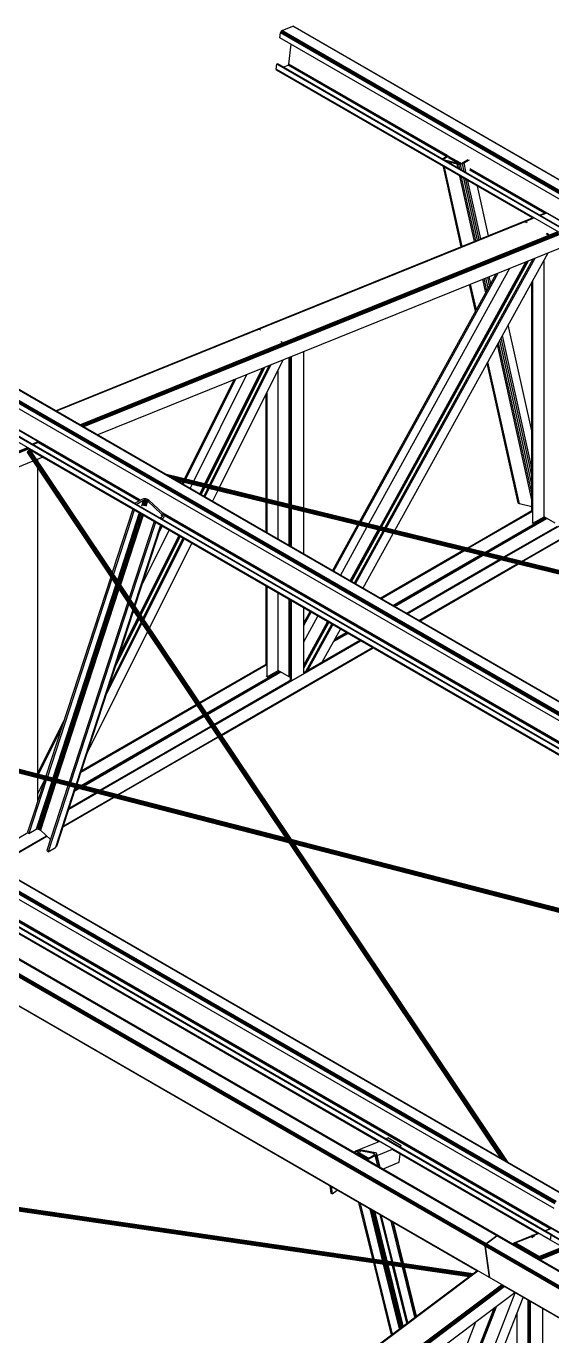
# Model space of a CAD drawing. Header units: millimetres. Extents: x 357 to 945, y 547 to 720.
# Drawn here: x 576.945 to 578.325, y 665.524 to 668.963 of the extents above; entities that cross this region are included whole.
import ezdxf

# ---------------------------------------------------------------- set-up
doc = ezdxf.new("R2010")
doc.units = ezdxf.units.MM
doc.layers.add('PLANTA-VIS', color=7, linetype='Continuous')

msp = doc.modelspace()

# ---------------------------------------------------------------- linework, layer by layer
at = {"layer": 'PLANTA-VIS', "extrusion": (6.79673e-13, 0.816497, 0.57735)}
for p, q in [((577.61101, 668.93268), (577.61259, 668.9457)), ((577.61259, 668.9457), (577.61306, 668.94747)), ((581.04206, 666.9657), (577.61259, 668.9457)), ((577.61306, 668.94747), (577.61398, 668.94918)), ((581.04253, 666.96747), (577.61306, 668.94747)), ((577.61398, 668.94918), (577.61524, 668.95058)), ((581.04345, 666.96918), (577.61398, 668.94918)), ((577.61524, 668.95058), (577.61661, 668.95145)), ((581.0447, 666.97058), (577.61524, 668.95058)), ((577.61661, 668.95145), (577.64458, 668.96273)), ((581.04608, 666.97145), (577.61661, 668.95145)), ((577.64458, 668.96273), (577.64588, 668.96294)), ((581.07405, 666.98273), (577.64458, 668.96273)), ((577.64588, 668.96294), (577.6469, 668.96246)), ((581.07535, 666.98294), (577.64588, 668.96294)), ((581.07637, 666.98246), (577.6469, 668.96246)), ((581.04048, 666.95267), (577.61101, 668.93268)), ((577.63421, 668.86359), (577.64053, 668.91563)), ((577.601, 668.8502), (577.60258, 668.86322)), ((581.03047, 666.87019), (577.601, 668.8502)), ((577.601, 668.8502), (577.60107, 668.84864)), ((578.27508, 668.4595), (577.60107, 668.84864)), ((577.60107, 668.84864), (577.60165, 668.84754)), ((578.2741, 668.45931), (577.60165, 668.84754)), ((577.60258, 668.86322), (577.60433, 668.86392)), ((581.03205, 666.88321), (577.60258, 668.86322)), ((578.54539, 668.3206), (577.60433, 668.86392)), ((577.61906, 668.85542), (577.6322, 668.86071)), ((577.6322, 668.86071), (577.63289, 668.86116)), ((578.04749, 668.62095), (577.6322, 668.86071)), ((577.63289, 668.86116), (577.63351, 668.86185)), ((578.04822, 668.62137), (577.63289, 668.86116)), ((577.63351, 668.86185), (577.63397, 668.86271)), ((578.04913, 668.62189), (577.63351, 668.86185)), ((577.63397, 668.86271), (577.63421, 668.86359)), ((578.05011, 668.62246), (577.63397, 668.86271)), ((578.05099, 668.62297), (577.63421, 668.86359)), ((578.03707, 668.61408), (578.03729, 668.61451)), ((578.03729, 668.61451), (578.04014, 668.6167)), ((578.04014, 668.6167), (578.05183, 668.62345)), ((578.08715, 668.38375), (578.04022, 668.59434)), ((578.08758, 668.38393), (578.04076, 668.59403)), ((578.04111, 668.61321), (578.04177, 668.61455)), ((578.04164, 668.61209), (578.04111, 668.61321)), ((578.04329, 668.61135), (578.04164, 668.61209)), ((578.04177, 668.61455), (578.04352, 668.6159)), ((578.04223, 668.61247), (578.04177, 668.61455)), ((578.07991, 668.6027), (578.04329, 668.61135)), ((578.04352, 668.6159), (578.05537, 668.62274)), ((578.04405, 668.61355), (578.04352, 668.6159)), ((578.08979, 668.38482), (578.04352, 668.59243)), ((578.07638, 668.60066), (578.04919, 668.60708)), ((578.07852, 668.60303), (578.05404, 668.61716)), ((578.08068, 668.60262), (578.05472, 668.61761)), ((578.08275, 668.60248), (578.05526, 668.61835)), ((578.08442, 668.60265), (578.05557, 668.6193)), ((578.08583, 668.60286), (578.05562, 668.6203)), ((578.07638, 668.60066), (578.08045, 668.60027)), ((578.07875, 668.59002), (578.07638, 668.60066)), ((578.07991, 668.6027), (578.08241, 668.60245)), ((578.08045, 668.60027), (578.0853, 668.60073)), ((578.08332, 668.58737), (578.08045, 668.60027)), ((578.08241, 668.60245), (578.08541, 668.60275)), ((578.0853, 668.60073), (578.09019, 668.60201)), ((578.08901, 668.58409), (578.0853, 668.60073)), ((578.08541, 668.60275), (578.08841, 668.60353)), ((578.08841, 668.60353), (578.09099, 668.60468)), ((578.09019, 668.60201), (578.09439, 668.60388)), ((578.09494, 668.58072), (578.09019, 668.60201)), ((578.09099, 668.60468), (578.10495, 668.61274)), ((578.09439, 668.60388), (578.10849, 668.61203)), ((578.09935, 668.58163), (578.09439, 668.60388)), ((578.12161, 668.39768), (578.08333, 668.56945)), ((578.12527, 668.39916), (578.08791, 668.56681)), ((578.12981, 668.401), (578.09359, 668.56352)), ((578.13456, 668.40291), (578.09953, 668.56009)), ((578.13879, 668.40462), (578.10483, 668.55704)), ((578.30556, 668.47195), (578.10934, 668.58524)), ((578.30646, 668.47227), (578.11002, 668.58569)), ((578.30765, 668.47264), (578.11056, 668.58643)), ((578.55903, 668.32863), (578.11087, 668.58738)), ((578.55992, 668.32914), (578.11092, 668.58837)), ((578.15856, 668.41261), (578.12956, 668.54276)), ((577.02126, 667.95298), (578.27441, 668.45943)), ((577.02155, 667.95282), (578.27542, 668.45957)), ((578.25641, 668.45066), (578.27703, 668.459)), ((578.29264, 668.46652), (578.30801, 668.47273)), ((578.29388, 668.46581), (578.30989, 668.47227)), ((577.02279, 667.9521), (578.25467, 668.44996)), ((577.08501, 667.91617), (578.33926, 668.42307)), ((577.08702, 667.91502), (578.34089, 668.42177)), ((577.08949, 667.91359), (578.34264, 668.42004)), ((577.09205, 667.91211), (578.34488, 668.41844)), ((578.25393, 668.44862), (578.25535, 668.4512)), ((578.25535, 668.4512), (578.25756, 668.45009)), ((578.25818, 668.44956), (578.25535, 668.4512)), ((578.25676, 668.44698), (578.25818, 668.44956)), ((578.25818, 668.44956), (578.26039, 668.44845)), ((579.64692, 666.40477), (576.21745, 668.38478)), ((579.64817, 666.40617), (576.2187, 668.38618)), ((579.64955, 666.40704), (576.22008, 668.38705)), ((579.67751, 666.41832), (576.24805, 668.39833)), ((579.67881, 666.41854), (576.24935, 668.39854)), ((579.67983, 666.41805), (576.25036, 668.39806)), ((577.0943, 667.91081), (578.34714, 668.41714)), ((577.13132, 667.88944), (578.357, 668.38479)), ((578.31121, 668.41555), (578.31263, 668.41813)), ((578.31263, 668.41813), (578.31484, 668.41702)), ((578.31546, 668.4165), (578.31263, 668.41813)), ((578.31403, 668.41392), (578.31546, 668.4165)), ((578.31546, 668.4165), (578.31767, 668.41539)), ((579.64394, 666.38827), (576.21447, 668.36827)), ((579.64552, 666.40129), (576.21606, 668.3813)), ((579.64599, 666.40306), (576.21652, 668.38307)), ((577.88652, 667.64545), (578.27624, 668.35215)), ((577.88981, 667.64465), (578.28104, 668.35409)), ((577.91305, 667.63896), (578.31499, 668.36782)), ((577.84419, 667.65581), (578.21443, 668.32717)), ((577.87376, 667.64857), (578.25762, 668.34463)), ((577.87609, 667.64801), (578.26101, 668.346)), ((577.87787, 667.64757), (578.26362, 668.34705)), ((578.30457, 667.67447), (578.30457, 668.34892)), ((579.63393, 666.30579), (576.20447, 668.28579)), ((579.63551, 666.31881), (576.20604, 668.29881)), ((577.22974, 667.7095), (576.20779, 668.29952)), ((577.81998, 667.66173), (578.17908, 668.31288)), ((577.82327, 667.66092), (578.18387, 668.31482)), ((578.12486, 668.21457), (578.10924, 668.28466)), ((578.12519, 668.21517), (578.10966, 668.28483)), ((578.1269, 668.21828), (578.11187, 668.28572)), ((578.15161, 668.26308), (578.1437, 668.29859)), ((578.15445, 668.26823), (578.14735, 668.30006)), ((578.15798, 668.27463), (578.1519, 668.3019)), ((578.16166, 668.28131), (578.15665, 668.30382)), ((578.16495, 668.28727), (578.16088, 668.30553)), ((578.27275, 667.68885), (578.27275, 668.29122)), ((578.27558, 667.65773), (578.27558, 668.29635)), ((578.1992, 668.23025), (578.19862, 668.23286)), ((578.17052, 668.17824), (578.16994, 668.18085)), ((578.17336, 668.18338), (578.17278, 668.186)), ((578.17689, 668.18978), (578.1763, 668.19239)), ((578.18057, 668.19647), (578.17999, 668.19908)), ((578.18386, 668.20242), (578.18327, 668.20503)), ((578.27275, 667.90023), (578.2107, 668.17869)), ((577.55632, 668.16668), (577.55668, 668.16741)), ((577.55668, 668.16741), (577.55745, 668.16714)), ((577.55951, 668.16578), (577.55668, 668.16741)), ((577.55914, 668.16505), (577.55951, 668.16578)), ((577.55951, 668.16578), (577.56027, 668.1655)), ((578.27275, 667.78285), (578.19207, 668.1449)), ((578.27275, 667.80354), (578.19535, 668.15086)), ((577.61359, 668.13361), (577.61396, 668.13434)), ((577.61396, 668.13434), (577.61472, 668.13407)), ((577.61678, 668.13271), (577.61396, 668.13434)), ((577.61642, 668.13198), (577.61678, 668.13271)), ((577.61678, 668.13271), (577.61755, 668.13244)), ((578.14377, 668.12973), (578.14319, 668.13234)), ((578.1441, 668.13033), (578.14352, 668.13294)), ((578.14581, 668.13343), (578.14523, 668.13605)), ((578.27275, 667.71951), (578.18201, 668.12667)), ((578.27275, 667.73739), (578.18485, 668.13182)), ((578.27275, 667.75962), (578.18838, 668.13822)), ((577.45251, 667.7516), (577.61981, 668.08686)), ((577.6353, 667.7069), (577.6353, 668.09312)), ((577.63813, 667.7062), (577.63813, 668.09426)), ((577.63883, 667.70603), (577.63883, 668.09455)), ((577.64166, 667.70534), (577.64166, 668.09569)), ((577.67348, 667.69756), (577.67348, 668.10855)), ((578.23696, 667.71158), (578.15526, 668.07816)), ((578.23783, 667.70975), (578.15559, 668.07876)), ((578.2405, 667.70855), (578.1573, 668.08187)), ((577.24302, 667.71773), (576.63381, 668.06946)), ((577.24391, 667.71824), (576.63385, 668.07046)), ((577.38445, 667.76825), (577.52415, 668.0482)), ((577.41367, 667.7611), (577.56522, 668.0648)), ((577.41598, 667.76053), (577.56847, 668.06611)), ((577.41773, 667.76011), (577.57093, 668.0671)), ((577.42618, 667.75804), (577.5828, 668.0719)), ((577.42942, 667.75725), (577.58736, 668.07375)), ((577.60631, 667.71399), (577.60631, 668.0598)), ((577.36042, 667.77412), (577.49038, 668.03455)), ((577.36367, 667.77333), (577.49495, 668.0364)), ((577.57449, 667.72177), (577.57449, 667.99603)), ((577.57731, 667.72108), (577.57731, 668.0017)), ((576.95957, 667.86548), (576.97558, 667.87195)), ((576.96158, 667.86432), (576.97694, 667.87053)), ((577.24041, 667.71622), (576.97651, 667.86859)), ((577.24113, 667.71664), (576.97699, 667.86915)), ((577.24205, 667.71717), (576.97705, 667.87017)), ((578.33132, 665.85778), (574.90185, 667.83778)), ((578.3329, 665.8708), (574.90343, 667.85081)), ((578.33337, 665.87257), (574.9039, 667.85258)), ((578.3343, 665.87429), (574.90483, 667.85429)), ((578.33554, 665.87568), (574.90608, 667.85569)), ((578.33692, 665.87655), (574.90746, 667.85656)), ((578.36489, 665.88783), (574.93542, 667.86784)), ((578.36619, 665.88805), (574.93672, 667.86805)), ((578.36721, 665.88756), (574.93774, 667.86757)), ((575.77687, 667.3831), (576.9461, 667.85564)), ((575.77942, 667.38162), (576.94834, 667.85404)), ((575.78168, 667.38032), (576.9506, 667.85274)), ((579.60091, 666.32334), (576.94472, 667.85689)), ((579.59992, 666.32315), (576.94664, 667.85502)), ((576.9475, 667.84444), (577.62764, 666.83019)), ((576.94753, 667.84494), (577.62808, 666.83007)), ((576.94753, 667.84396), (577.62729, 666.83028)), ((576.94762, 667.84547), (577.62862, 666.82994)), ((576.94762, 667.84353), (577.62705, 666.83034)), ((576.94776, 667.84601), (577.62924, 666.82978)), ((576.94776, 667.84314), (577.62691, 666.83038)), ((576.94796, 667.84657), (577.62993, 666.8296)), ((576.94796, 667.84281), (577.62688, 666.83038)), ((576.94821, 667.84712), (577.63068, 666.8294)), ((576.94851, 667.84766), (577.63148, 666.8292)), ((576.94885, 667.84818), (577.63231, 666.82898)), ((576.94923, 667.84867), (577.63317, 666.82876)), ((576.94964, 667.84913), (577.63404, 666.82854)), ((576.95008, 667.84955), (577.63492, 666.82829)), ((576.95054, 667.84992), (577.63584, 666.82797)), ((576.951, 667.85023), (577.63679, 666.82756)), ((576.95147, 667.85049), (577.63777, 666.82707)), ((576.95194, 667.85068), (578.20594, 665.98067)), ((576.95239, 667.85081), (577.63895, 666.82699)), ((576.95283, 667.85087), (577.63939, 666.82704)), ((576.95324, 667.85085), (577.6398, 666.82703)), ((576.95362, 667.85077), (577.64018, 666.82695)), ((576.95396, 667.85062), (577.64047, 666.82688)), ((576.95426, 667.85041), (577.64066, 666.82683)), ((576.95451, 667.85013), (577.64074, 666.82681)), ((575.8187, 667.35895), (576.96246, 667.82119)), ((576.97148, 667.82484), (576.98762, 667.83136)), ((576.97521, 667.81927), (576.97521, 667.82635)), ((576.97521, 666.99855), (576.97521, 667.80217)), ((578.18058, 665.78629), (574.75111, 667.76629)), ((578.18196, 665.78701), (574.75249, 667.76702)), ((578.18321, 665.78705), (574.75374, 667.76706)), ((578.98893, 667.37584), (577.30947, 667.78658)), ((578.98977, 667.37562), (577.30952, 667.78656)), ((578.99066, 667.37531), (577.30979, 667.7864)), ((578.99158, 667.37492), (577.3103, 667.78611)), ((580.99152, 666.88556), (577.31102, 667.78569)), ((578.99261, 667.37412), (577.31195, 667.78515)), ((578.99214, 667.37386), (577.31307, 667.78451)), ((578.99167, 667.37354), (577.31437, 667.78376)), ((578.99121, 667.37317), (577.31582, 667.78292)), ((578.99077, 667.37275), (577.3174, 667.782)), ((578.99035, 667.37229), (577.3191, 667.78103)), ((578.98996, 667.37179), (577.32087, 667.78)), ((578.98962, 667.37127), (577.32269, 667.77895)), ((578.98932, 667.37073), (577.32454, 667.77788)), ((578.98906, 667.37018), (577.32639, 667.77682)), ((578.98886, 667.36963), (577.32819, 667.77577)), ((578.98871, 667.36908), (577.32994, 667.77477)), ((578.98862, 667.36855), (577.3316, 667.77381)), ((578.98859, 667.36805), (577.33313, 667.77292)), ((578.98862, 667.36758), (577.33453, 667.77212)), ((578.98871, 667.36714), (577.33577, 667.7714)), ((578.98886, 667.36676), (577.33682, 667.77079)), ((578.98906, 667.36642), (577.33767, 667.7703)), ((578.98922, 667.36617), (577.33831, 667.76993)), ((578.98932, 667.36601), (577.33873, 667.76969)), ((578.98936, 667.36594), (577.33892, 667.76958)), ((577.35386, 667.76096), (577.35607, 667.76539)), ((578.14965, 665.75892), (574.72018, 667.73892)), ((578.14971, 665.76055), (574.72024, 667.74055)), ((578.1503, 665.76233), (574.72083, 667.74233)), ((578.15131, 665.76399), (574.72185, 667.74399)), ((578.15262, 665.76528), (574.72315, 667.74528)), ((577.35668, 667.75933), (577.35931, 667.76459)), ((577.37478, 667.74888), (577.38009, 667.75951)), ((577.40024, 667.73418), (577.40932, 667.75237)), ((577.40225, 667.73302), (577.41163, 667.7518)), ((577.40378, 667.73214), (577.41337, 667.75137)), ((577.41113, 667.72789), (577.42182, 667.74931)), ((577.41396, 667.72626), (577.42507, 667.74851)), ((577.43407, 667.71465), (577.44815, 667.74287)), ((577.22996, 667.71019), (577.22938, 667.7084)), ((577.22996, 667.71019), (577.24905, 667.72122)), ((577.23333, 667.70701), (577.22996, 667.71019)), ((577.23333, 667.70701), (577.23309, 667.70625)), ((577.23333, 667.70701), (577.25243, 667.71804)), ((579.63726, 666.31952), (577.23436, 667.70683)), ((577.25243, 667.71804), (577.2473, 667.70232)), ((577.24905, 667.72122), (577.25325, 667.72262)), ((577.25501, 667.7189), (577.24982, 667.70299)), ((577.25243, 667.71804), (577.25501, 667.7189)), ((577.25801, 667.71886), (577.25285, 667.70304)), ((577.25325, 667.72262), (577.25813, 667.72255)), ((577.25501, 667.7189), (577.25801, 667.71886)), ((577.26099, 667.71792), (577.25595, 667.70246)), ((577.25801, 667.71886), (577.26099, 667.71792)), ((577.25813, 667.72255), (577.26296, 667.72101)), ((577.26348, 667.71621), (577.25863, 667.70133)), ((577.26099, 667.71792), (577.26348, 667.71621)), ((577.26296, 667.72101), (577.26701, 667.71825)), ((577.29988, 667.68189), (577.26348, 667.71621)), ((577.30342, 667.68393), (577.26701, 667.71825)), ((577.57449, 667.63358), (577.57449, 667.71197)), ((577.57731, 667.63194), (577.57731, 667.71128)), ((577.60631, 667.61521), (577.60631, 667.70419)), ((577.6353, 667.59847), (577.6353, 667.6971)), ((577.63813, 667.59684), (577.63813, 667.69641)), ((577.63883, 667.59643), (577.63883, 667.69623)), ((578.23783, 667.70975), (578.23696, 667.71158)), ((578.2405, 667.70855), (578.23783, 667.70975)), ((578.27275, 667.70093), (578.2405, 667.70855)), ((577.22482, 667.69442), (577.17057, 667.52795)), ((577.22853, 667.69227), (577.17353, 667.52353)), ((577.24158, 667.68474), (577.18396, 667.50797)), ((577.24351, 667.68362), (577.18551, 667.50566)), ((577.24605, 667.68216), (577.18754, 667.50264)), ((577.24881, 667.68056), (577.18975, 667.49934)), ((577.25138, 667.67908), (577.1918, 667.49628)), ((577.28045, 667.6623), (577.21505, 667.46162)), ((577.28389, 667.65933), (577.28121, 667.66186)), ((577.29582, 667.67134), (577.29961, 667.67353)), ((577.29988, 667.68189), (577.29868, 667.6782)), ((577.29961, 667.67353), (577.30137, 667.67518)), ((577.30151, 667.67969), (577.29988, 667.68189)), ((577.30151, 667.67969), (577.30054, 667.67671)), ((577.30204, 667.67733), (577.30132, 667.67513)), ((577.30137, 667.67518), (577.30204, 667.67733)), ((577.30204, 667.67733), (577.30151, 667.67969)), ((577.30194, 667.66975), (577.30298, 667.67035)), ((577.30298, 667.67035), (577.30293, 667.6702)), ((577.30298, 667.67035), (577.30584, 667.67301)), ((577.30607, 667.68036), (577.30342, 667.68393)), ((579.29661, 666.53312), (577.30347, 667.68386)), ((579.29572, 666.53261), (577.3048, 667.68207)), ((577.30584, 667.67301), (577.30556, 667.67214)), ((577.30584, 667.67301), (577.30692, 667.67653)), ((577.30692, 667.67653), (577.30607, 667.68036)), ((579.29475, 666.53204), (577.30611, 667.68018)), ((579.29384, 666.53152), (577.30638, 667.67898)), ((579.29311, 666.53109), (577.30659, 667.67801)), ((577.64166, 667.59479), (577.64166, 667.69554)), ((577.67348, 667.57642), (577.67348, 667.68776)), ((578.10255, 667.59262), (578.27275, 667.69089)), ((578.10553, 667.59189), (578.27311, 667.68864)), ((578.14924, 667.5812), (578.30768, 667.67268)), ((578.15061, 667.58087), (578.30865, 667.67211)), ((578.15223, 667.58047), (578.30981, 667.67145)), ((578.15384, 667.58008), (578.31095, 667.67079)), ((578.1552, 667.57974), (578.31192, 667.67023)), ((578.27558, 667.65773), (578.30457, 667.67447)), ((578.33356, 667.65773), (578.30457, 667.67447)), ((578.16124, 665.6768), (574.73177, 667.6568)), ((577.28389, 667.65933), (577.21801, 667.45719)), ((577.29721, 667.65262), (577.22844, 667.44164)), ((577.29888, 667.65166), (577.22978, 667.43965)), ((577.24731, 667.49341), (577.32014, 667.63938)), ((577.28389, 667.65933), (577.28474, 667.65982)), ((577.29121, 667.62811), (577.30204, 667.64983)), ((577.29807, 667.64916), (577.29922, 667.65146)), ((577.74892, 667.53287), (577.81522, 667.65309)), ((577.75175, 667.53124), (577.81851, 667.65229)), ((577.76976, 667.52084), (577.83943, 667.64717)), ((577.79521, 667.50614), (577.869, 667.63994)), ((577.79722, 667.50498), (577.87133, 667.63937)), ((577.79875, 667.5041), (577.87311, 667.63894)), ((577.8062, 667.4998), (577.88176, 667.63682)), ((577.80902, 667.49817), (577.88504, 667.63602)), ((577.82904, 667.48661), (577.90829, 667.63033)), ((578.19891, 667.56905), (578.33958, 667.65027)), ((578.20189, 667.56832), (578.34545, 667.65121)), ((578.2456, 667.55763), (578.39417, 667.64341)), ((578.24743, 667.55719), (578.39517, 667.64249)), ((578.24807, 667.55703), (578.39553, 667.64216)), ((578.27558, 667.65773), (578.27311, 667.65916)), ((577.24325, 667.41957), (577.3456, 667.62468)), ((577.24473, 667.41735), (577.34761, 667.62352)), ((577.24586, 667.41567), (577.34914, 667.62264)), ((577.25129, 667.40757), (577.35649, 667.61839)), ((577.25338, 667.40446), (577.35932, 667.61676)), ((577.26823, 667.38231), (577.37943, 667.60515)), ((577.87399, 667.46066), (578.09063, 667.58574)), ((577.87611, 667.45944), (578.09361, 667.58501)), ((577.90722, 667.44147), (578.13732, 667.57432)), ((577.9082, 667.44091), (578.13869, 667.57398)), ((577.90935, 667.44024), (578.14031, 667.57359)), ((577.9105, 667.43958), (578.14192, 667.57319)), ((577.91146, 667.43902), (578.14328, 667.57286)), ((577.94258, 667.42106), (578.18699, 667.56217)), ((577.9447, 667.41984), (578.18997, 667.56144)), ((577.97581, 667.40187), (578.23368, 667.55075)), ((577.97711, 667.40112), (578.23551, 667.55031)), ((577.97757, 667.40086), (578.23615, 667.55015)), ((577.16682, 667.51645), (576.99625, 666.99312)), ((577.16978, 667.51202), (577.00032, 666.99207)), ((577.18021, 667.49647), (577.01462, 666.98838)), ((577.18176, 667.49416), (577.01674, 666.98784)), ((577.18379, 667.49114), (577.01952, 666.98712)), ((577.57449, 667.2857), (577.57449, 667.49254)), ((577.57731, 667.25458), (577.57731, 667.4909)), ((577.186, 667.48784), (577.02255, 666.98634)), ((577.18805, 667.48478), (577.02536, 666.98561)), ((577.60631, 667.27132), (577.60631, 667.47416)), ((577.6353, 667.25458), (577.6353, 667.45743)), ((577.63813, 667.25622), (577.63813, 667.45579)), ((577.2113, 667.45012), (577.05723, 666.97739)), ((577.21426, 667.44569), (577.06129, 666.97634)), ((577.22469, 667.43014), (577.07559, 666.97265)), ((577.22603, 667.42814), (577.07742, 666.97218)), ((577.63883, 667.24569), (577.63883, 667.45539)), ((577.64166, 667.24692), (577.64166, 667.45375)), ((577.67348, 667.26529), (577.67348, 667.43538)), ((577.67348, 667.39607), (577.68992, 667.42589)), ((577.67348, 667.38931), (577.69275, 667.42426)), ((577.15229, 667.20189), (577.24849, 667.39466)), ((577.15915, 667.22293), (577.2464, 667.39777)), ((577.17699, 667.27766), (577.24097, 667.40587)), ((577.18068, 667.289), (577.23984, 667.40755)), ((577.18556, 667.30397), (577.23835, 667.40977)), ((577.67348, 667.34626), (577.71076, 667.41386)), ((577.67348, 667.2854), (577.73622, 667.39916)), ((577.67348, 667.28061), (577.73822, 667.398)), ((577.67348, 667.27695), (577.73975, 667.39712)), ((577.67878, 667.26876), (577.7472, 667.39282)), ((577.68425, 667.27192), (577.75003, 667.39119)), ((577.1035, 667.0522), (577.26334, 667.37251)), ((577.72296, 667.29427), (577.77004, 667.37963)), ((577.72351, 667.37133), (577.72648, 667.37304)), ((577.72549, 667.37493), (577.72846, 667.37664)), ((577.75203, 667.34697), (577.78932, 667.3685)), ((577.75293, 667.34861), (577.78835, 667.36906)), ((577.754, 667.35055), (577.7872, 667.36972)), ((577.75508, 667.35251), (577.78605, 667.37039)), ((577.75599, 667.35416), (577.78508, 667.37095)), ((577.43889, 667.12781), (577.82255, 667.34931)), ((577.45626, 667.10191), (577.85367, 667.33135)), ((577.45699, 667.10083), (577.85497, 667.3306)), ((577.45725, 667.10044), (577.85543, 667.33033)), ((577.63813, 667.33196), (577.63883, 667.33324)), ((577.63813, 667.3252), (577.63883, 667.32648)), ((577.67348, 667.2657), (577.82043, 667.35054)), ((577.69353, 667.31697), (577.6965, 667.31868)), ((577.69445, 667.31863), (577.69741, 667.32034)), ((577.39942, 667.18667), (577.57449, 667.28774)), ((577.40061, 667.1849), (577.57484, 667.2855)), ((577.69048, 667.31144), (577.69345, 667.31315)), ((577.69139, 667.31308), (577.69435, 667.31479)), ((577.69246, 667.31502), (577.69542, 667.31673)), ((577.41797, 667.15901), (577.60941, 667.26953)), ((577.41852, 667.15819), (577.61039, 667.26897)), ((577.41916, 667.15723), (577.61154, 667.2683)), ((577.4198, 667.15628), (577.61268, 667.26764)), ((577.42034, 667.15547), (577.61365, 667.26708)), ((577.57731, 667.25458), (577.57484, 667.25601)), ((577.57731, 667.25458), (577.60631, 667.27132)), ((577.6353, 667.25458), (577.60631, 667.27132)), ((577.6353, 667.25458), (577.63813, 667.25622)), ((577.63813, 667.28214), (577.63883, 667.28343)), ((577.63883, 667.28067), (577.63813, 667.28108)), ((578.12858, 665.69469), (575.47246, 667.2282)), ((578.12809, 665.69487), (575.47471, 667.2268)), ((577.63417, 666.8285), (576.01271, 667.24694)), ((577.63505, 666.82826), (576.01276, 667.24691)), ((577.63598, 666.82792), (576.01306, 667.24673)), ((577.63695, 666.8275), (576.01359, 667.24643)), ((579.59622, 666.32165), (576.01435, 667.24599)), ((577.63803, 666.82667), (576.01533, 667.24542)), ((577.63756, 666.82641), (576.01651, 667.24474)), ((577.6371, 666.8261), (576.01788, 667.24395)), ((577.63664, 666.82573), (576.0194, 667.24307)), ((577.63621, 666.82531), (576.02106, 667.24211)), ((577.6358, 666.82485), (576.02283, 667.24109)), ((577.63542, 666.82436), (576.02469, 667.24002)), ((577.63507, 666.82383), (576.0266, 667.23892)), ((577.63477, 666.82329), (576.02853, 667.2378)), ((577.63452, 666.82274), (576.03046, 667.23669)), ((577.63432, 666.82219), (576.03235, 667.2356)), ((577.63418, 666.82165), (576.03417, 667.23454)), ((577.63409, 666.82112), (576.0359, 667.23355)), ((577.63406, 666.82061), (576.0375, 667.23262)), ((577.63409, 666.82014), (576.03896, 667.23178)), ((577.63418, 666.81971), (576.04024, 667.23104)), ((577.63432, 666.81932), (576.04134, 667.23041)), ((577.63452, 666.81899), (576.04222, 667.2299)), ((577.63469, 666.81873), (576.04288, 667.22952)), ((577.6348, 666.81857), (576.04331, 667.22927)), ((577.63485, 666.8185), (576.0435, 667.22916)), ((577.43771, 667.12958), (577.64131, 667.24712)), ((577.0889, 667.00739), (577.39116, 667.1819)), ((577.08792, 667.00437), (577.39234, 667.18013)), ((577.08914, 666.96915), (577.40971, 667.15423)), ((577.09049, 666.9688), (577.41026, 667.15342)), ((577.09208, 666.96839), (577.4109, 667.15246)), ((577.09367, 666.96799), (577.41154, 667.15151)), ((577.095, 666.96764), (577.41208, 667.1507)), ((578.31966, 665.80562), (576.05682, 667.11207)), ((578.32085, 665.80599), (576.05694, 667.11306)), ((578.35429, 665.78781), (576.05707, 667.11411)), ((578.35452, 665.7887), (576.05718, 667.11507)), ((576.97521, 667.00217), (577.04438, 667.14078)), ((576.97684, 666.99813), (577.03752, 667.11973)), ((577.13801, 666.95654), (577.42945, 667.1248)), ((577.14094, 666.95579), (577.43063, 667.12304)), ((578.32131, 665.7753), (576.03311, 667.09639)), ((577.8709, 666.03382), (576.03318, 667.09484)), ((577.87013, 666.03351), (576.03376, 667.09374)), ((578.32289, 665.78832), (576.03469, 667.10941)), ((578.32464, 665.78903), (576.03644, 667.11012)), ((578.31877, 665.8053), (576.05672, 667.11129)), ((577.18394, 666.94469), (577.448, 667.09714)), ((577.18574, 666.94422), (577.44872, 667.09606)), ((577.18638, 666.94406), (577.44898, 667.09567)), ((576.9933, 666.98405), (576.94832, 666.84605)), ((576.99737, 666.98301), (576.95169, 666.84287)), ((577.01166, 666.97932), (576.97079, 666.8539)), ((577.01378, 666.97877), (576.97337, 666.85476)), ((576.97521, 666.92856), (576.97521, 666.98872)), ((576.97521, 666.94815), (576.99315, 666.98409)), ((577.01656, 666.97805), (576.97637, 666.85472)), ((577.0196, 666.97727), (576.97935, 666.85378)), ((577.02241, 666.97654), (576.98184, 666.85207)), ((577.05427, 666.96832), (576.99888, 666.79837)), ((577.05834, 666.96727), (577.00225, 666.79519)), ((577.07263, 666.96358), (577.02134, 666.80621)), ((577.07447, 666.96311), (577.0242, 666.80888)), ((577.05612, 666.90681), (577.12917, 666.94899)), ((577.0571, 666.90983), (577.12624, 666.94975)), ((577.07153, 666.95409), (577.08324, 666.96085)), ((577.07198, 666.95546), (577.0819, 666.96119)), ((577.07251, 666.95709), (577.08031, 666.9616)), ((577.07304, 666.95873), (577.07872, 666.96201)), ((577.07349, 666.96012), (577.07737, 666.96236)), ((577.04088, 666.86006), (577.17461, 666.93727)), ((577.0411, 666.86071), (577.17397, 666.93743)), ((577.0417, 666.86256), (577.17218, 666.93789)), ((576.82897, 666.77567), (576.94929, 666.84514)), ((576.86008, 666.75771), (576.99767, 666.83714)), ((576.95169, 666.84287), (576.94832, 666.84605)), ((576.95169, 666.84287), (576.97079, 666.8539)), ((576.97079, 666.8539), (576.97337, 666.85476)), ((576.97337, 666.85476), (576.97637, 666.85472)), ((576.97637, 666.85472), (576.97935, 666.85378)), ((576.97935, 666.85378), (576.98184, 666.85207)), ((577.00826, 666.82716), (576.98184, 666.85207)), ((576.86138, 666.75695), (576.99866, 666.83621)), ((576.86184, 666.75669), (576.99901, 666.83588)), ((577.00225, 666.79519), (577.02134, 666.80621)), ((577.02134, 666.80621), (577.0242, 666.80888)), ((577.63406, 666.82061), (578.19186, 665.9888)), ((577.63409, 666.82112), (578.19246, 665.98845)), ((577.63409, 666.82014), (578.1914, 665.98907)), ((577.63418, 666.82165), (578.19319, 665.98804)), ((577.63418, 666.81971), (578.19107, 665.98926)), ((577.63432, 666.82219), (578.19402, 665.98756)), ((577.63432, 666.81932), (578.19088, 665.98937)), ((577.63452, 666.82274), (578.19495, 665.98702)), ((577.63452, 666.81899), (578.19084, 665.98939)), ((577.63477, 666.82329), (578.19596, 665.98643)), ((577.63507, 666.82383), (578.19704, 665.98581)), ((577.63542, 666.82436), (578.19817, 665.98516)), ((577.6358, 666.82485), (578.19933, 665.98449)), ((577.63621, 666.82531), (578.2005, 665.98381)), ((577.63664, 666.82573), (578.20167, 665.98314)), ((577.6371, 666.8261), (578.20282, 665.98247)), ((577.63756, 666.82641), (578.20393, 665.98184)), ((577.63803, 666.82667), (578.20497, 665.98123)), ((579.59575, 666.32146), (577.6388, 666.82647)), ((579.59659, 666.3218), (577.63895, 666.82699)), ((579.59685, 666.3219), (577.63939, 666.82704)), ((577.63965, 666.82594), (578.20682, 665.98016)), ((579.59518, 666.32123), (577.63977, 666.82584)), ((579.59699, 666.32196), (577.6398, 666.82703)), ((579.59701, 666.32197), (577.64018, 666.82695)), ((577.64058, 666.82527), (578.2076, 665.97972)), ((579.59452, 666.32097), (577.64069, 666.82517)), ((577.64146, 666.82456), (578.20826, 665.97934)), ((579.59379, 666.32067), (577.64157, 666.82446)), ((577.64228, 666.82382), (578.20879, 665.97903)), ((579.59299, 666.32034), (577.64238, 666.82372)), ((577.64303, 666.82306), (578.20918, 665.9788)), ((579.59213, 666.32), (577.64312, 666.82296)), ((577.6437, 666.8223), (578.20944, 665.97865)), ((579.59124, 666.31964), (577.64378, 666.8222)), ((577.64427, 666.82154), (578.20955, 665.97859)), ((579.59032, 666.31926), (577.64434, 666.82144)), ((579.58938, 666.31889), (577.64484, 666.8207)), ((579.58845, 666.31851), (577.64534, 666.81995)), ((579.58754, 666.31814), (577.64583, 666.81922)), ((579.58666, 666.31779), (577.6463, 666.81852)), ((579.58583, 666.31745), (577.64675, 666.81785)), ((579.58506, 666.31714), (577.64716, 666.81723)), ((579.58436, 666.31686), (577.64754, 666.81667)), ((579.58374, 666.31661), (577.64787, 666.81618)), ((579.58321, 666.31639), (577.64816, 666.81575)), ((579.58278, 666.31622), (577.64838, 666.81541)), ((579.58247, 666.31609), (577.64856, 666.81516)), ((579.58226, 666.31601), (577.64867, 666.81499)), ((579.58217, 666.31597), (577.64872, 666.81492)), ((577.00225, 666.79519), (576.99888, 666.79837)), ((574.40366, 666.22614), (578.11677, 665.68637)), ((577.8105, 666.00942), (577.87162, 666.03411)), ((577.81377, 666.01062), (577.81642, 666.01135)), ((577.81642, 666.01135), (577.82123, 666.01194)), ((577.82123, 666.01194), (577.82528, 666.01168)), ((577.86154, 666.00456), (577.82528, 666.01168)), ((577.86615, 665.9972), (577.90698, 666.0137)), ((577.8884, 666.04089), (577.89442, 666.04332)), ((577.92977, 666.02291), (577.89442, 666.04332)), ((578.28829, 665.79285), (577.90701, 666.01298)), ((578.2873, 665.79266), (577.9076, 666.01188)), ((577.92376, 666.02048), (577.92977, 666.02291)), ((577.92961, 666.02161), (577.92977, 666.02291)), ((577.80385, 666.00608), (577.80735, 666.0081)), ((577.80611, 666.00477), (577.81071, 666.00743)), ((577.80735, 666.0081), (577.81154, 666.01)), ((577.81043, 666.00878), (577.8105, 666.00942)), ((577.81207, 666.00852), (577.8105, 666.00942)), ((577.81071, 666.00743), (577.81329, 666.0086)), ((577.81223, 666.00124), (577.81071, 666.00743)), ((577.81154, 666.01), (577.81281, 666.01035)), ((577.84382, 665.99019), (577.81286, 666.00806)), ((577.81329, 666.0086), (577.81628, 666.00944)), ((577.8134, 666.00816), (577.81329, 666.0086)), ((577.82218, 665.99803), (577.81339, 666.00311)), ((577.81557, 665.99931), (577.81484, 666.00227)), ((577.81628, 666.00944), (577.81926, 666.0098)), ((577.81661, 666.00811), (577.81628, 666.00944)), ((577.81929, 665.99716), (577.81857, 666.00012)), ((577.81926, 666.0098), (577.82174, 666.00964)), ((577.81983, 666.00745), (577.81926, 666.0098)), ((577.82027, 665.9966), (577.82312, 665.99874)), ((577.858, 666.00252), (577.82174, 666.00964)), ((577.82256, 666.0063), (577.82174, 666.00964)), ((577.82215, 665.99801), (577.82214, 665.99806)), ((577.84087, 665.98849), (577.82312, 665.99874)), ((577.83862, 665.98719), (577.85771, 665.99821)), ((577.84198, 665.98652), (577.83862, 665.98719)), ((577.83896, 665.98581), (577.83862, 665.98719)), ((577.84198, 665.98652), (577.86107, 665.99754)), ((577.84268, 665.98366), (577.84198, 665.98652)), ((577.85771, 665.99821), (577.85948, 665.99954)), ((577.85963, 666.00188), (577.858, 666.00252)), ((577.85885, 665.99907), (577.858, 666.00252)), ((577.85948, 665.99954), (577.86014, 666.00082)), ((577.86014, 666.00082), (577.85963, 666.00188)), ((577.85997, 666.00048), (577.85963, 666.00188)), ((577.86107, 665.99754), (577.86393, 665.99971)), ((577.86807, 665.969), (577.86107, 665.99754)), ((577.86417, 666.00351), (577.86154, 666.00456)), ((577.86393, 665.99971), (577.86502, 666.0018)), ((577.87202, 665.96672), (577.86393, 665.99971)), ((577.86502, 666.0018), (577.86417, 666.00351)), ((577.87389, 665.96564), (577.86502, 666.0018)), ((577.8806, 665.96176), (577.92452, 665.97951)), ((577.92452, 665.97951), (577.92708, 666.00063)), ((576.15711, 665.97166), (578.11723, 665.68672)), ((576.15758, 665.97195), (578.11763, 665.68702)), ((576.15805, 665.97217), (578.11795, 665.68726)), ((576.1582, 665.97062), (578.11625, 665.68598)), ((576.1585, 665.97232), (578.1182, 665.68745)), ((576.15894, 665.97241), (578.11837, 665.68757)), ((576.15917, 665.96997), (578.11568, 665.68556)), ((576.15935, 665.97242), (578.11845, 665.68763)), ((576.16009, 665.96929), (578.11507, 665.6851)), ((576.16098, 665.96859), (578.11443, 665.68462)), ((576.1618, 665.96787), (578.11377, 665.68412)), ((576.16255, 665.96716), (578.11309, 665.68361)), ((576.16322, 665.96646), (578.11242, 665.68311)), ((576.1638, 665.96578), (578.11176, 665.68261)), ((576.16428, 665.96514), (578.11112, 665.68213)), ((576.16464, 665.96454), (578.11051, 665.68167)), ((576.16495, 665.96398), (578.10994, 665.68124)), ((576.16523, 665.96348), (578.10942, 665.68085)), ((576.16548, 665.96303), (578.10895, 665.68051)), ((576.16569, 665.96264), (578.10856, 665.68021)), ((576.16587, 665.96232), (578.10823, 665.67996)), ((576.166, 665.96208), (578.10798, 665.67978)), ((576.16609, 665.96192), (578.10781, 665.67965)), ((576.16614, 665.96183), (578.10773, 665.67959)), ((577.74171, 665.91795), (577.74445, 665.89841)), ((577.74524, 665.91591), (577.74799, 665.89637)), ((577.74799, 665.89637), (577.74445, 665.89841)), ((577.74799, 665.89637), (577.76151, 665.90652)), ((577.85476, 665.72597), (577.81855, 665.87359)), ((577.85807, 665.72548), (577.82227, 665.87144)), ((577.88068, 665.7222), (577.84766, 665.85678)), ((577.88365, 665.72177), (577.851, 665.85485)), ((577.88696, 665.72128), (577.85473, 665.8527)), ((577.89014, 665.72082), (577.8583, 665.85064)), ((577.89268, 665.72045), (577.86115, 665.84899)), ((577.90447, 665.71874), (577.87439, 665.84135)), ((577.90778, 665.71826), (577.87811, 665.8392)), ((577.93038, 665.71497), (577.90351, 665.82454)), ((577.9339, 665.71446), (577.90745, 665.82226)), ((577.93556, 665.71422), (577.90933, 665.82118)), ((578.30585, 665.79988), (578.32121, 665.80609)), ((578.30709, 665.79916), (578.3231, 665.80563)), ((578.18058, 665.78629), (578.15262, 665.76528)), ((578.15262, 665.76528), (578.18058, 665.78629)), ((578.18196, 665.78701), (578.18058, 665.78629)), ((578.18058, 665.78629), (578.18196, 665.78701)), ((580.90294, 664.21453), (578.18058, 665.78629)), ((578.18321, 665.78705), (578.18196, 665.78701)), ((578.18196, 665.78701), (578.18321, 665.78705)), ((580.90432, 664.21526), (578.18196, 665.78701)), ((580.90557, 664.2153), (578.18321, 665.78705)), ((578.22591, 665.76785), (578.27314, 665.78694)), ((578.22742, 665.76818), (578.27282, 665.78653)), ((578.2291, 665.76764), (578.27138, 665.78473)), ((578.27016, 665.78319), (578.27424, 665.78831)), ((578.27299, 665.78156), (578.27707, 665.78668)), ((578.27707, 665.78668), (578.27424, 665.78831)), ((578.27519, 665.78776), (578.28761, 665.79278)), ((578.27547, 665.7876), (578.28862, 665.79292)), ((578.27671, 665.78688), (578.29024, 665.79235)), ((578.27707, 665.78668), (578.279, 665.78399)), ((578.32131, 665.7753), (578.32289, 665.78832)), ((578.32131, 665.7753), (578.32289, 665.78832)), ((578.73429, 665.53686), (578.32131, 665.7753)), ((578.32131, 665.7753), (578.32135, 665.77438)), ((578.32131, 665.7753), (578.32135, 665.77438)), ((578.32289, 665.78832), (578.32464, 665.78903)), ((578.32289, 665.78832), (578.32464, 665.78903)), ((578.74849, 665.5426), (578.32289, 665.78832)), ((578.75024, 665.54331), (578.32464, 665.78903)), ((578.14971, 665.76055), (578.14965, 665.75892)), ((578.14965, 665.75892), (578.14971, 665.76055)), ((578.16124, 665.6768), (578.14965, 665.75892)), ((580.87201, 664.18716), (578.14965, 665.75892)), ((578.14965, 665.75892), (578.16124, 665.6768)), ((578.1503, 665.76233), (578.14971, 665.76055)), ((578.14971, 665.76055), (578.1503, 665.76233)), ((580.87207, 664.18879), (578.14971, 665.76055)), ((578.15131, 665.76399), (578.1503, 665.76233)), ((578.1503, 665.76233), (578.15131, 665.76399)), ((580.87266, 664.19057), (578.1503, 665.76233)), ((578.15262, 665.76528), (578.15131, 665.76399)), ((578.15131, 665.76399), (578.15262, 665.76528)), ((580.87368, 664.19223), (578.15131, 665.76399)), ((580.87498, 664.19352), (578.15262, 665.76528)), ((578.22147, 665.76496), (578.22336, 665.76638)), ((578.22204, 665.76463), (578.22461, 665.76656)), ((578.22461, 665.76656), (578.22336, 665.76638)), ((578.22339, 665.76386), (578.22618, 665.76596)), ((578.22618, 665.76596), (578.22461, 665.76656)), ((578.22473, 665.76651), (578.22478, 665.76669)), ((578.22478, 665.76669), (578.22591, 665.76785)), ((578.22591, 665.76785), (578.22742, 665.76818)), ((578.28841, 665.73003), (578.22618, 665.76596)), ((578.22742, 665.76818), (578.2291, 665.76764)), ((578.22749, 665.7652), (578.22794, 665.76531)), ((578.22779, 665.76503), (578.22825, 665.76521)), ((578.22794, 665.76531), (578.22879, 665.76503)), ((578.22859, 665.76457), (578.22918, 665.7648)), ((578.29101, 665.72911), (578.22879, 665.76503)), ((578.29132, 665.73171), (578.2291, 665.76764)), ((578.26568, 665.74366), (578.23422, 665.76182)), ((578.25577, 665.74945), (578.25586, 665.74933)), ((578.26524, 665.7434), (578.26568, 665.74366)), ((578.26568, 665.74315), (578.26568, 665.74366)), ((578.26878, 665.74136), (578.26922, 665.74162)), ((578.29128, 665.72888), (578.26922, 665.74162)), ((578.29132, 665.73171), (578.35246, 665.75642)), ((578.29289, 665.73038), (578.3541, 665.75512)), ((578.29414, 665.72845), (578.35584, 665.75339)), ((578.29485, 665.72624), (578.35808, 665.75179)), ((578.29494, 665.72406), (578.36034, 665.75049)), ((577.9037, 665.52645), (577.8572, 665.716)), ((577.9064, 665.52848), (577.86052, 665.71552)), ((577.92481, 665.54229), (577.88312, 665.71224)), ((577.92723, 665.54411), (577.88609, 665.7118)), ((577.92993, 665.54614), (577.88941, 665.71132)), ((577.93252, 665.54808), (577.89259, 665.71086)), ((577.93458, 665.54963), (577.89512, 665.71049)), ((577.94418, 665.55684), (577.90691, 665.70878)), ((577.94688, 665.55886), (577.91022, 665.7083)), ((577.96529, 665.57268), (577.93283, 665.70501)), ((577.96815, 665.57482), (577.93634, 665.7045)), ((577.96951, 665.57584), (577.93801, 665.70426)), ((578.28406, 665.73312), (578.28415, 665.733)), ((578.28561, 665.72793), (578.28841, 665.73003)), ((578.28751, 665.72683), (578.29008, 665.72876)), ((578.28759, 665.73108), (578.28768, 665.73096)), ((578.28841, 665.73003), (578.29008, 665.72876)), ((578.2897, 665.72557), (578.29159, 665.72698)), ((578.29008, 665.72876), (578.29159, 665.72698)), ((578.29179, 665.72845), (578.29101, 665.72911)), ((578.29289, 665.73038), (578.29132, 665.73171)), ((578.29159, 665.72698), (578.29272, 665.725)), ((578.29242, 665.72748), (578.29179, 665.72845)), ((578.29183, 665.72434), (578.29272, 665.725)), ((578.29277, 665.72637), (578.29242, 665.72748)), ((578.29272, 665.725), (578.29314, 665.72359)), ((578.29276, 665.72485), (578.29281, 665.72528)), ((578.29281, 665.72528), (578.29277, 665.72637)), ((578.29414, 665.72845), (578.29289, 665.73038)), ((578.29485, 665.72624), (578.29414, 665.72845)), ((578.29476, 665.72265), (578.29494, 665.72406)), ((578.29494, 665.72406), (578.29485, 665.72624)), ((576.90886, 664.77977), (578.12812, 665.6949)), ((576.90942, 664.77944), (578.12887, 665.6947)), ((576.91077, 664.77866), (578.13039, 665.69406)), ((578.1615, 665.67609), (578.16124, 665.6768)), ((580.8836, 664.10504), (578.16124, 665.6768)), ((578.16124, 665.6768), (578.1615, 665.67609)), ((576.97299, 664.74274), (578.19261, 665.65813)), ((576.9749, 664.74164), (578.19435, 665.6569)), ((576.97709, 664.74038), (578.19635, 665.6555)), ((576.97921, 664.73915), (578.19845, 665.65425)), ((576.98096, 664.73814), (578.2002, 665.65324)), ((577.00833, 664.72234), (578.22756, 665.63744)), ((577.71072, 664.31681), (578.2291, 665.63656)), ((580.85094, 664.12294), (578.19482, 665.65644)), ((580.85045, 664.12312), (578.19707, 665.65505)), ((577.68097, 664.33399), (578.17848, 665.6006)), ((577.68243, 664.33314), (578.18103, 665.60252)), ((577.73139, 664.30488), (578.24977, 665.62462)), ((578.26285, 664.47339), (578.26285, 665.61707)), ((578.26568, 664.47503), (578.26568, 665.61543)), ((578.26639, 664.4645), (578.26639, 665.61503)), ((578.26922, 664.46573), (578.26922, 665.61339)), ((577.6789, 664.33518), (578.17488, 665.5979)), ((578.23386, 664.49013), (578.23386, 665.58413)), ((578.30104, 664.5062), (578.30104, 665.59502)), ((577.84219, 664.83925), (578.12568, 665.56097))]:
    msp.add_line(p, q, dxfattribs=at)

doc.saveas('drawing.dxf')
